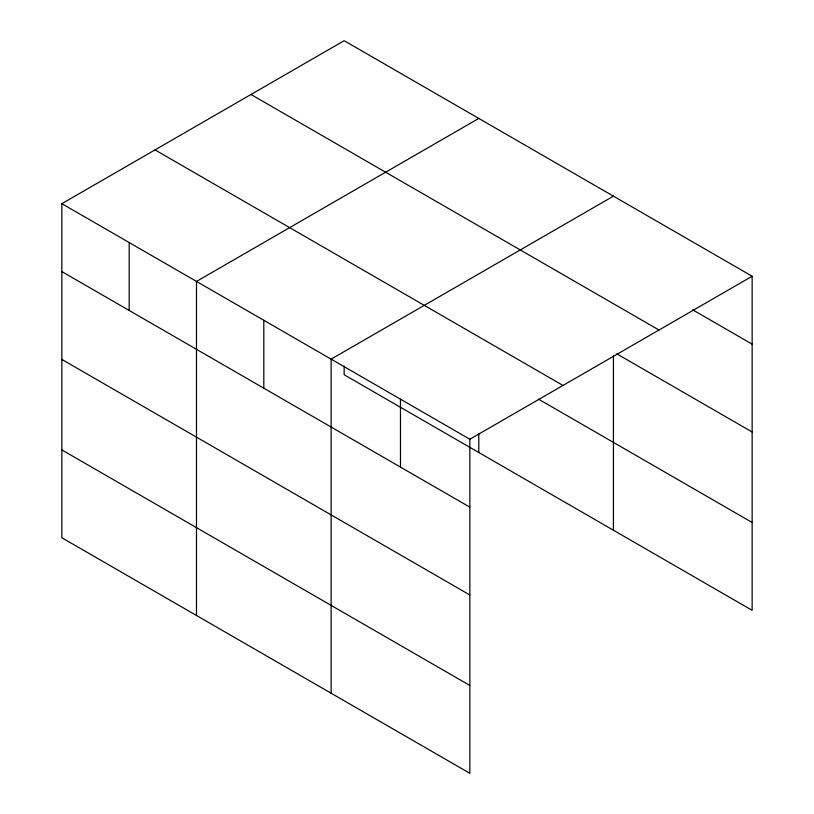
<?xml version="1.0" encoding="UTF-8"?>
<svg xmlns="http://www.w3.org/2000/svg" width="814" height="814" viewBox="0 0 814 814"><rect width="100%" height="100%" fill="white"/><g stroke="black" fill="none" stroke-linecap="round" stroke-linejoin="round"><path stroke-width="1.22" d="M469.841 594.973L469.841 439.234L61.854 203.683L61.854 537.759L469.841 773.3L469.841 594.973L61.854 359.432M344.159 365.985L344.159 374.766L752.146 610.317L752.146 276.241L344.159 40.7L61.854 203.683M478.795 118.427L196.489 281.42L196.489 615.486M613.43 196.164L331.125 359.147L331.125 693.213M469.841 439.234L752.146 276.241M692.694 309.829L752.146 344.159M250.997 94.485L658.984 330.026M616.727 353.805L752.146 431.99M155.016 149.898L563.003 385.449M538.512 399.145L752.146 522.486M61.854 271.591L469.841 507.142M61.854 449.918L469.841 685.469M613.43 355.677L613.43 530.229M478.795 433.679L478.795 452.503M400.478 399.186L400.478 467.094M263.807 320.278L263.807 388.186M129.172 242.552L129.172 310.46"/></g></svg>
